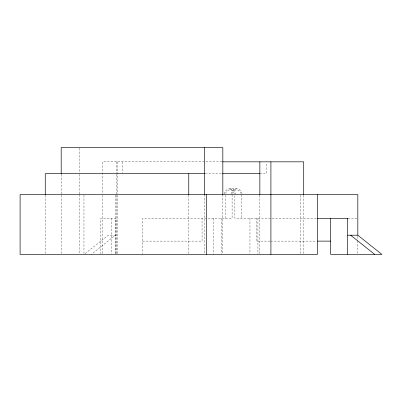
<?xml version="1.0" encoding="UTF-8"?>
<svg xmlns="http://www.w3.org/2000/svg" width="402" height="402" viewBox="0 0 402 402"><rect width="100%" height="100%" fill="white"/><g stroke="black" fill="none" stroke-linecap="round" stroke-linejoin="round"><path stroke-width="0.3" stroke-dasharray="2.01 1.51" d="M85.113 253.642L108.244 235.205L115.429 235.205L91.329 254.411M222.015 161.83L102.555 161.83L102.555 193.97M205.281 173.699L222.2 173.699M259.853 173.699L266.285 173.699L266.285 163.081M224.311 194.086A5.814 5.543 -90 0 1 229.833 188.774L236.587 188.774A5.814 5.543 -90 0 1 242.11 194.086M229.874 189.844L236.627 189.844M316.299 218.331L234.879 218.331L234.879 195.216M347.951 218.331L357.825 218.331M142.579 241.12L202.07 241.12L202.07 218.331M270.038 241.12L256.285 241.12L256.285 218.331M270.667 241.12L316.299 241.12M357.825 236.446L357.825 240.16M357.825 240.783L357.825 253.793M303.711 195.211L303.711 253.788M300.751 195.211L300.751 253.788M259.853 195.211L259.853 253.788M257.928 218.331L257.928 254.411M249.959 218.331L249.959 253.793M241.15 194.588L241.15 218.331M232.1 194.588L232.1 218.331L142.579 218.331L142.579 253.808M225.859 195.216L225.859 218.331M222.829 194.588L222.829 253.788M221.623 218.331L221.623 254.411M213.653 218.331L213.653 254.411M204.708 194.588L204.708 253.788M188.774 195.211L188.774 253.788M122.771 161.83L122.771 173.076M117.268 161.83L117.268 193.97M117.268 195.211L117.268 253.788M116.334 161.83L116.334 173.076M116.334 174.312L116.334 194.588M116.334 195.211L116.334 253.788M115.917 253.793L115.917 218.331L100.857 218.331L100.857 253.793M115.429 195.216L115.429 253.793M111.751 218.331L111.751 253.793M102.555 195.211L102.555 253.788M83.968 195.211L83.968 253.788M79.315 148.207L79.315 173.076M79.315 174.312L79.315 193.975M79.315 194.588L79.315 253.788M61.194 174.312L61.194 193.975M61.194 195.211L61.194 253.788M45.26 195.211L45.26 253.788M231.065 194.086A5.814 5.543 -90 0 1 236.587 188.774M232.255 193.362A4.749 4.528 -90 0 1 240.999 193.362M229.833 188.774A5.814 5.543 -90 0 1 235.356 194.086M225.502 193.362A4.749 4.528 -90 0 1 234.401 194.588"/><path stroke-width="0.6" d="M222.572 161.83L303.711 161.83L303.711 194.588M204.708 173.699L45.26 173.699L45.26 194.588M222.572 173.699L259.853 173.699M317.469 218.331L347.951 218.331M347.67 235.205L357.825 235.205L381.9 254.411L330.675 254.411L330.675 218.331M317.55 241.12L330.675 241.12M350.644 235.205L374.719 254.411M357.825 235.205L357.825 194.588L20.1 194.588L20.1 254.411L317.469 254.411L317.469 194.588M347.67 218.331L347.67 254.411M270.913 161.83L270.913 254.411M259.853 161.83L259.853 194.588M222.829 194.588L222.829 147.589L61.194 147.589L61.194 173.699M206.326 194.588L206.326 254.411M204.708 147.589L204.708 194.588M188.774 173.699L188.774 194.588"/></g></svg>
